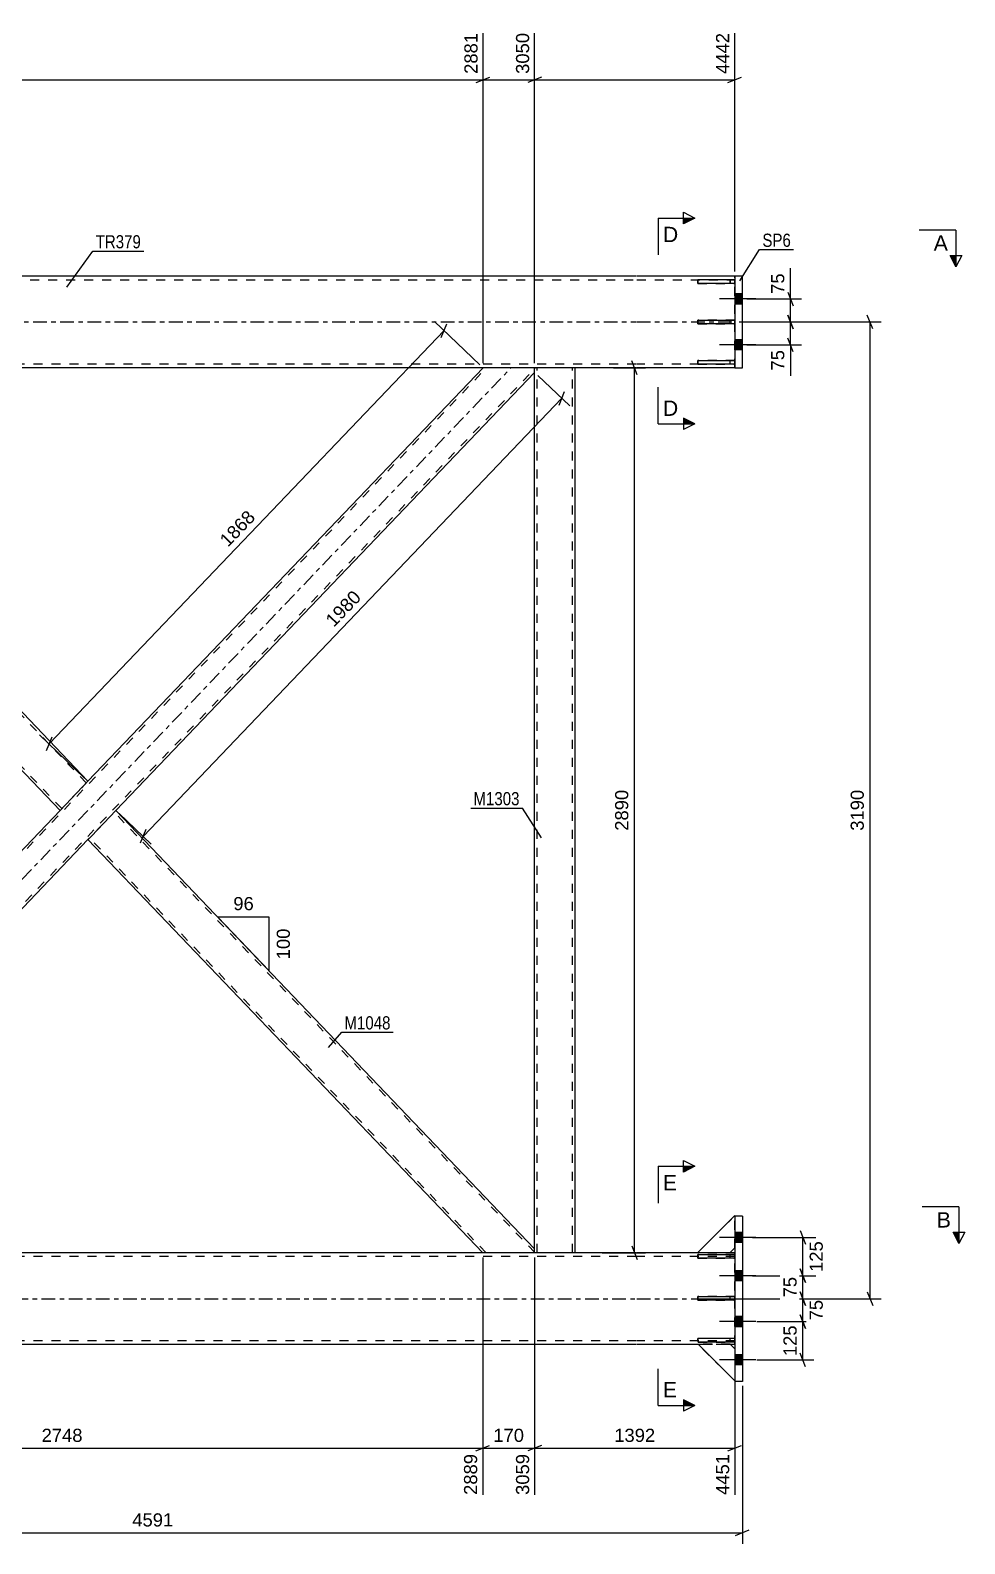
# Model space of a CAD drawing. Header units: millimetres. Extents: x 0 to 1189, y 0 to 841.
# Drawn here: x 183.5 to 387, y 332.6 to 662.1 of the extents above; entities that cross this region are included whole.
import ezdxf

# ---------------------------------------------------------------- set-up
doc = ezdxf.new("R2010")
doc.units = ezdxf.units.MM
doc.linetypes.add('DXK_LINE_DOT2', pattern=[3.9198, 1.9599, -1.9599])
doc.linetypes.add('DXK_LINE_DOT3', pattern=[5.9187, 2.979, -0.9799, 0.9799, -0.9799])
doc.styles.add('Arial', font='ARIAL.TTF', dxfattribs={"height": 0.2})
doc.styles.add('Arial Narrow', font='ARIALN.TTF', dxfattribs={"height": 0.2})

# ---------------------------------------------------------------- blocks, each defined once
blk = doc.blocks.new('Part-348435410-2726 - 2447')
at = {"color": 7, "linetype": 'DXK_LINE_DOT2'}
for p, q in [((336.91, 607.75), (328.91, 607.75)), ((328.91, 607.75), (328.91, 606.95)), ((328.91, 606.95), (336.91, 606.95)), ((335.91, 607.75), (335.91, 606.95)), ((336.91, 606.95), (336.91, 607.75))]:
    blk.add_line(p, q, dxfattribs=at)
blk = doc.blocks.new('Part-348435410-2718 - 2447')
at = {"color": 7, "linetype": 'DXK_LINE_DOT2'}
for p, q in [((89.41, 608.58), (89.41, 588.58)), ((107.08, 608.58), (89.41, 608.58)), ((89.41, 607.78), (315.48, 607.78)), ((315.58, 607.78), (336.91, 607.78)), ((336.91, 588.58), (336.91, 608.58)), ((315.48, 589.38), (89.41, 589.38)), ((107.08, 588.58), (89.41, 588.58)), ((336.91, 589.38), (315.58, 589.38))]:
    blk.add_line(p, q, dxfattribs=at)
at = {"color": 2, "linetype": 'Continuous'}
for p, q in [((315.48, 608.58), (107.08, 608.58)), ((336.91, 608.58), (315.58, 608.58)), ((315.48, 588.58), (107.08, 588.58)), ((336.91, 588.58), (315.58, 588.58))]:
    blk.add_line(p, q, dxfattribs=at)
at = {"color": 7, "linetype": 'DXK_LINE_DOT3'}
for p, q in [((89.41, 598.58), (315.48, 598.58)), ((315.58, 598.58), (336.91, 598.58))]:
    blk.add_line(p, q, dxfattribs=at)
blk = doc.blocks.new('Part-348435410-2590 - 2447')
at = {"color": 2, "linetype": 'Continuous'}
for p, q in [((336.91, 607.75), (328.91, 607.75)), ((328.91, 606.95), (328.91, 607.75)), ((336.91, 606.95), (328.91, 606.95)), ((336.91, 607.75), (336.91, 606.95))]:
    blk.add_line(p, q, dxfattribs=at)
at = {"color": 7, "linetype": 'DXK_LINE_DOT2'}
blk.add_line((335.91, 606.95), (335.91, 607.75), dxfattribs=at)
blk = doc.blocks.new('Part-348435410-2591 - 2447')
at = {"color": 2, "linetype": 'Continuous'}
for p, q in [((328.91, 590.21), (336.91, 590.21)), ((328.91, 589.41), (328.91, 590.21)), ((336.91, 590.21), (336.91, 589.41)), ((336.91, 589.41), (328.91, 589.41))]:
    blk.add_line(p, q, dxfattribs=at)
at = {"color": 7, "linetype": 'DXK_LINE_DOT2'}
blk.add_line((335.91, 589.41), (335.91, 590.21), dxfattribs=at)
blk = doc.blocks.new('Part-348435410-2557 - 2447')
at = {"color": 2, "linetype": 'Continuous'}
for p, q in [((338.58, 608.58), (336.91, 608.58)), ((336.91, 608.58), (336.91, 588.58)), ((338.58, 588.58), (338.58, 608.58)), ((336.91, 588.58), (338.58, 588.58))]:
    blk.add_line(p, q, dxfattribs=at)
blk = doc.blocks.new('Part-348435410-2587 - 2447')
at = {"color": 7, "linetype": 'DXK_LINE_DOT2'}
for p, q in [((98.81, 396.11), (282.83, 588.58)), ((109.32, 395.92), (293.34, 588.38)), ((293.36, 588.58), (282.1, 588.58)), ((293.34, 588.38), (293.34, 588.58)), ((196.06, 498.59), (189.97, 492.22)), ((202.14, 492.22), (196.05, 485.86)), ((98.81, 395.92), (98.79, 395.92)), ((98.79, 395.92), (98.81, 395.92)), ((98.81, 395.92), (98.81, 396.11)), ((98.81, 395.92), (98.84, 395.92)), ((109.15, 395.92), (108.59, 395.92)), ((109.63, 395.92), (109.32, 395.92))]:
    blk.add_line(p, q, dxfattribs=at)
at = {"color": 7, "linetype": 'DXK_LINE_DOT3'}
blk.add_line((103.97, 395.92), (288.18, 588.58), dxfattribs=at)
at = {"color": 2, "linetype": 'Continuous'}
for p, q in [((282.1, 588.58), (196.06, 498.59)), ((293.34, 587.61), (202.14, 492.22)), ((293.34, 588.06), (293.36, 588.58)), ((293.34, 587.61), (293.34, 588.06)), ((98.81, 396.88), (189.97, 492.22)), ((110.06, 395.92), (196.05, 485.86)), ((98.81, 396.43), (98.79, 395.92)), ((108.59, 395.92), (98.79, 395.92)), ((98.81, 396.88), (98.81, 396.43)), ((109.63, 395.92), (108.59, 395.92)), ((110.06, 395.92), (109.63, 395.92))]:
    blk.add_line(p, q, dxfattribs=at)
blk = doc.blocks.new('Part-348435410-2589 - 2447')
at = {"color": 2, "linetype": 'Continuous'}
for p, q in [((328.91, 598.98), (336.91, 598.98)), ((328.91, 598.18), (328.91, 598.98)), ((336.91, 598.18), (328.91, 598.18)), ((336.91, 598.98), (336.91, 598.18))]:
    blk.add_line(p, q, dxfattribs=at)
at = {"color": 7, "linetype": 'DXK_LINE_DOT2'}
blk.add_line((335.91, 598.18), (335.91, 598.98), dxfattribs=at)
blk = doc.blocks.new('Part-348435410-2592 - 2447')
at = {"color": 7, "linetype": 'DXK_LINE_DOT2'}
for p, q in [((336.91, 598.98), (328.91, 598.98)), ((328.91, 598.98), (328.91, 598.18)), ((328.91, 598.18), (336.91, 598.18)), ((335.91, 598.18), (335.91, 598.98)), ((336.91, 598.18), (336.91, 598.98))]:
    blk.add_line(p, q, dxfattribs=at)
blk = doc.blocks.new('Part-348435410-2612 - 2447')
at = {"color": 7, "linetype": 'DXK_LINE_DOT2'}
for p, q in [((302.14, 588.58), (293.34, 588.58)), ((293.34, 587.61), (293.34, 588.58)), ((293.88, 395.91), (293.88, 588.58)), ((301.61, 395.91), (301.61, 588.58)), ((293.34, 395.91), (293.34, 396.8)), ((302.14, 395.91), (293.34, 395.91))]:
    blk.add_line(p, q, dxfattribs=at)
at = {"color": 2, "linetype": 'Continuous'}
for p, q in [((293.34, 396.8), (293.34, 587.61)), ((302.14, 395.91), (302.14, 588.58))]:
    blk.add_line(p, q, dxfattribs=at)
blk = doc.blocks.new('Part-348435410-2631 - 2447')
at = {"color": 2, "linetype": 'Continuous'}
for p, q in [((196.79, 486.63), (202.14, 492.22)), ((293.34, 396.8), (202.14, 492.22)), ((196.05, 485.86), (196.79, 486.63)), ((282.02, 395.91), (196.05, 485.86)), ((293.34, 395.91), (293.34, 396.8))]:
    blk.add_line(p, q, dxfattribs=at)
at = {"color": 7, "linetype": 'DXK_LINE_DOT2'}
for p, q in [((293.34, 396.02), (201.77, 491.84)), ((196.11, 485.92), (196.79, 486.63)), ((196.42, 486.24), (196.45, 486.27)), ((282.75, 395.91), (196.42, 486.24)), ((293.34, 395.91), (282.02, 395.91)), ((293.34, 395.96), (293.34, 396.02)), ((293.34, 396.02), (293.34, 395.96)), ((293.34, 395.91), (293.34, 395.96)), ((293.34, 395.96), (293.34, 395.91))]:
    blk.add_line(p, q, dxfattribs=at)
blk = doc.blocks.new('Part-348435410-2679 - 2447')
at = {"color": 7, "linetype": 'DXK_LINE_DOT2'}
for p, q in [((110.05, 588.58), (98.81, 588.58)), ((98.81, 587.61), (98.81, 588.58)), ((190.34, 492.61), (98.81, 588.38)), ((101.88, 584.39), (98.81, 587.61)), ((195.69, 498.21), (109.32, 588.58)), ((190.34, 492.61), (190.37, 492.64))]:
    blk.add_line(p, q, dxfattribs=at)
at = {"color": 2, "linetype": 'Continuous'}
for p, q in [((196.06, 498.59), (110.05, 588.58)), ((189.97, 492.22), (101.88, 584.39)), ((196.06, 498.59), (189.97, 492.22))]:
    blk.add_line(p, q, dxfattribs=at)
blk = doc.blocks.new('Bolt-348435410-2697 - 2447')
at = {"linetype": 'Continuous'}
for points in [[(336.91, 604.68), (336.91, 602.48), (338.58, 602.48), (338.58, 604.68)], [(336.91, 604.68), (336.91, 602.48), (338.58, 602.48), (338.58, 604.68)], [(336.91, 594.68), (336.91, 592.48), (338.58, 592.48), (338.58, 594.68)], [(336.91, 594.68), (336.91, 592.48), (338.58, 592.48), (338.58, 594.68)]]:
    blk.add_hatch(color=1, dxfattribs=at).paths.add_polyline_path(points)
at = {"color": 1, "linetype": 'Continuous'}
for p, q in [((341.51, 603.58), (333.58, 603.58)), ((341.51, 603.58), (333.58, 603.58)), ((338.58, 604.68), (336.91, 604.68)), ((338.58, 604.68), (336.91, 604.68)), ((338.58, 602.48), (336.91, 602.48)), ((338.58, 602.48), (336.91, 602.48)), ((341.51, 593.58), (333.58, 593.58)), ((341.51, 593.58), (333.58, 593.58)), ((338.58, 594.68), (336.91, 594.68)), ((338.58, 594.68), (336.91, 594.68)), ((338.58, 592.48), (336.91, 592.48)), ((338.58, 592.48), (336.91, 592.48))]:
    blk.add_line(p, q, dxfattribs=at)
blk = doc.blocks.new('Part-348435410-2725 - 2447')
at = {"color": 7, "linetype": 'DXK_LINE_DOT2'}
for p, q in [((336.91, 590.21), (328.91, 590.21)), ((328.91, 590.21), (328.91, 589.41)), ((335.91, 589.41), (335.91, 590.21)), ((336.91, 589.41), (336.91, 590.21)), ((328.91, 589.41), (336.91, 589.41))]:
    blk.add_line(p, q, dxfattribs=at)
blk = doc.blocks.new('Bolt-348435410-24775 - 2447')
at = {"linetype": 'Continuous'}
for points in [[(336.91, 400.35), (336.91, 398.15), (338.58, 398.15), (338.58, 400.35)], [(336.91, 400.35), (336.91, 398.15), (338.58, 398.15), (338.58, 400.35)], [(336.91, 400.35), (336.91, 398.15), (338.58, 398.15), (338.58, 400.35)], [(336.91, 392.01), (336.91, 389.81), (338.58, 389.81), (338.58, 392.01)], [(336.91, 392.01), (336.91, 389.81), (338.58, 389.81), (338.58, 392.01)], [(336.91, 382.01), (336.91, 379.81), (338.58, 379.81), (338.58, 382.01)], [(336.91, 382.01), (336.91, 379.81), (338.58, 379.81), (338.58, 382.01)], [(336.91, 373.68), (336.91, 371.48), (338.58, 371.48), (338.58, 373.68)], [(336.91, 373.68), (336.91, 371.48), (338.58, 371.48), (338.58, 373.68)], [(336.91, 373.68), (336.91, 371.48), (338.58, 371.48), (338.58, 373.68)]]:
    blk.add_hatch(color=1, dxfattribs=at).paths.add_polyline_path(points)
at = {"color": 1, "linetype": 'Continuous'}
for p, q in [((341.51, 399.25), (333.58, 399.25)), ((341.51, 399.25), (333.58, 399.25)), ((341.51, 399.25), (333.58, 399.25)), ((338.58, 400.35), (336.91, 400.35)), ((338.58, 400.35), (336.91, 400.35)), ((338.58, 400.35), (336.91, 400.35)), ((338.58, 398.15), (336.91, 398.15)), ((338.58, 398.15), (336.91, 398.15)), ((338.58, 398.15), (336.91, 398.15)), ((341.51, 390.91), (333.58, 390.91)), ((341.51, 390.91), (333.58, 390.91)), ((338.58, 392.01), (336.91, 392.01)), ((338.58, 392.01), (336.91, 392.01)), ((338.58, 389.81), (336.91, 389.81)), ((338.58, 389.81), (336.91, 389.81)), ((341.51, 380.91), (333.58, 380.91)), ((341.51, 380.91), (333.58, 380.91)), ((338.58, 382.01), (336.91, 382.01)), ((338.58, 382.01), (336.91, 382.01)), ((338.58, 379.81), (336.91, 379.81)), ((338.58, 379.81), (336.91, 379.81)), ((341.51, 372.58), (333.58, 372.58)), ((341.51, 372.58), (333.58, 372.58)), ((341.51, 372.58), (333.58, 372.58)), ((338.58, 373.68), (336.91, 373.68)), ((338.58, 373.68), (336.91, 373.68)), ((338.58, 373.68), (336.91, 373.68)), ((338.58, 371.48), (336.91, 371.48)), ((338.58, 371.48), (336.91, 371.48)), ((338.58, 371.48), (336.91, 371.48))]:
    blk.add_line(p, q, dxfattribs=at)
blk = doc.blocks.new('Part-348435410-27319 - 2447')
at = {"color": 2, "linetype": 'Continuous'}
for p, q in [((315.48, 395.91), (89.41, 395.91)), ((89.41, 386.95), (89.41, 395.91)), ((336.91, 395.91), (315.58, 395.91)), ((315.48, 375.91), (107.08, 375.91)), ((328.99, 375.91), (315.58, 375.91)), ((336.91, 375.91), (335.99, 375.91))]:
    blk.add_line(p, q, dxfattribs=at)
at = {"color": 7, "linetype": 'DXK_LINE_DOT2'}
for p, q in [((336.91, 375.91), (336.91, 395.91)), ((315.48, 395.11), (89.41, 395.11)), ((336.91, 395.11), (315.58, 395.11)), ((89.41, 375.91), (89.41, 386.95)), ((315.48, 376.71), (89.41, 376.71)), ((107.08, 375.91), (89.41, 375.91)), ((336.91, 376.71), (315.58, 376.71)), ((335.99, 375.91), (328.99, 375.91))]:
    blk.add_line(p, q, dxfattribs=at)
at = {"color": 7, "linetype": 'DXK_LINE_DOT3'}
for p, q in [((79.41, 385.91), (315.48, 385.91)), ((315.58, 385.91), (346.91, 385.91))]:
    blk.add_line(p, q, dxfattribs=at)
blk = doc.blocks.new('Part-348435410-27321 - 2447')
at = {"color": 2, "linetype": 'Continuous'}
for p, q in [((338.58, 403.91), (336.91, 403.91)), ((336.91, 403.91), (336.91, 367.91)), ((338.58, 403.91), (338.58, 367.91)), ((338.58, 367.91), (336.91, 367.91))]:
    blk.add_line(p, q, dxfattribs=at)
blk = doc.blocks.new('Part-348435410-27322 - 2447')
at = {"color": 2, "linetype": 'Continuous'}
for p, q in [((328.91, 386.39), (336.91, 386.39)), ((328.91, 385.59), (328.91, 386.39)), ((336.91, 385.59), (328.91, 385.59)), ((336.91, 386.39), (336.91, 385.59))]:
    blk.add_line(p, q, dxfattribs=at)
at = {"color": 7, "linetype": 'DXK_LINE_DOT2'}
blk.add_line((335.91, 385.59), (335.91, 386.39), dxfattribs=at)
blk = doc.blocks.new('Part-348435410-27323 - 2447')
at = {"color": 2, "linetype": 'Continuous'}
for p, q in [((328.91, 395.55), (336.91, 395.55)), ((328.91, 394.75), (328.91, 395.55)), ((336.91, 395.55), (336.91, 394.75)), ((336.91, 394.75), (328.91, 394.75))]:
    blk.add_line(p, q, dxfattribs=at)
at = {"color": 7, "linetype": 'DXK_LINE_DOT2'}
blk.add_line((335.91, 394.75), (335.91, 395.55), dxfattribs=at)
blk = doc.blocks.new('Part-348435410-27324 - 2447')
at = {"color": 2, "linetype": 'Continuous'}
for p, q in [((328.92, 376.42), (328.91, 377.22)), ((336.91, 377.22), (328.91, 377.22)), ((336.91, 376.42), (328.92, 376.42)), ((336.92, 376.42), (336.91, 377.22))]:
    blk.add_line(p, q, dxfattribs=at)
at = {"color": 7, "linetype": 'DXK_LINE_DOT2'}
for p, q in [((335.92, 376.42), (335.91, 377.22)), ((336.91, 377.22), (336.91, 377.22)), ((336.91, 377.22), (336.91, 377.22)), ((336.92, 376.42), (336.91, 376.42)), ((336.92, 376.42), (336.91, 376.42))]:
    blk.add_line(p, q, dxfattribs=at)
blk = doc.blocks.new('Part-348435410-27325 - 2447')
at = {"color": 7, "linetype": 'DXK_LINE_DOT2'}
for p, q in [((336.91, 386.39), (328.91, 386.39)), ((328.91, 386.39), (328.91, 385.59)), ((328.91, 385.59), (336.91, 385.59)), ((335.91, 385.59), (335.91, 386.39)), ((336.91, 385.59), (336.91, 386.39))]:
    blk.add_line(p, q, dxfattribs=at)
blk = doc.blocks.new('Part-348435410-27326 - 2447')
at = {"color": 7, "linetype": 'DXK_LINE_DOT2'}
for p, q in [((336.91, 395.55), (328.91, 395.55)), ((328.91, 395.55), (328.91, 394.75)), ((335.91, 394.75), (335.91, 395.55)), ((336.91, 394.75), (336.91, 395.55)), ((328.91, 394.75), (336.91, 394.75))]:
    blk.add_line(p, q, dxfattribs=at)
blk = doc.blocks.new('Part-348435410-27327 - 2447')
at = {"color": 7, "linetype": 'DXK_LINE_DOT2'}
for p, q in [((336.91, 377.22), (328.91, 377.22)), ((328.91, 377.22), (328.92, 376.42)), ((328.92, 376.42), (336.92, 376.42)), ((335.92, 376.42), (335.91, 377.22)), ((336.92, 376.42), (336.91, 377.22))]:
    blk.add_line(p, q, dxfattribs=at)
blk = doc.blocks.new('Part-348435410-27328 - 2447')
at = {"color": 7, "linetype": 'DXK_LINE_DOT2'}
for p, q in [((328.92, 375.99), (335.92, 375.99)), ((336.92, 367.99), (328.92, 375.99)), ((335.92, 375.99), (336.92, 374.99)), ((336.92, 374.99), (336.92, 367.99))]:
    blk.add_line(p, q, dxfattribs=at)
blk = doc.blocks.new('Part-348435410-27329 - 2447')
at = {"color": 7, "linetype": 'DXK_LINE_DOT2'}
for p, q in [((335.92, 375.99), (328.92, 375.99)), ((328.92, 375.98), (328.92, 375.99)), ((335.92, 375.98), (335.92, 375.99)), ((336.91, 374.99), (336.92, 374.99)), ((336.92, 374.99), (336.91, 374.99)), ((336.92, 374.99), (336.92, 367.99)), ((336.92, 367.99), (336.91, 367.99)), ((336.92, 367.99), (336.91, 367.99))]:
    blk.add_line(p, q, dxfattribs=at)
at = {"color": 2, "linetype": 'Continuous'}
for p, q in [((336.91, 367.99), (328.92, 375.98)), ((336.91, 374.99), (335.92, 375.98))]:
    blk.add_line(p, q, dxfattribs=at)
blk = doc.blocks.new('Part-348435410-27330 - 2447')
at = {"color": 7, "linetype": 'DXK_LINE_DOT2'}
for p, q in [((336.91, 403.99), (328.91, 395.99)), ((336.91, 396.99), (336.91, 403.99)), ((328.91, 395.99), (335.91, 395.99)), ((335.91, 395.99), (336.91, 396.99))]:
    blk.add_line(p, q, dxfattribs=at)
blk = doc.blocks.new('Part-348435410-27331 - 2447')
at = {"color": 2, "linetype": 'Continuous'}
for p, q in [((328.91, 395.99), (336.91, 403.99)), ((336.91, 403.99), (336.91, 396.99)), ((328.91, 395.99), (335.91, 395.99)), ((335.91, 395.99), (336.91, 396.99))]:
    blk.add_line(p, q, dxfattribs=at)
blk = doc.blocks.new('StraightDimension-348435410-15377 - 2447')
at = {"color": 7, "linetype": 'Continuous'}
for p, q in [((340.82, 399.25), (354.6, 399.25)), ((351.15, 400.75), (352.35, 397.75)), ((351.75, 390.91), (351.75, 399.25)), ((352.35, 389.41), (351.15, 392.41)), ((340.82, 390.91), (354.6, 390.91))]:
    blk.add_line(p, q, dxfattribs=at)
at = {"color": 0}
blk.add_wipeout([(356.7, 399.02), (352.5, 399.02), (352.5, 391.14), (356.7, 391.14)], dxfattribs=at)
at = {"color": 3, "style": 'Arial'}
blk.add_text('125', height=2.865, rotation=90.0002, dxfattribs=at).set_placement((356.1, 391.74))
blk = doc.blocks.new('StraightDimension-348435410-2890 - 2447')
at = {"color": 7, "linetype": 'Continuous'}
for p, q in [((348.46, 600.08), (349.66, 597.08)), ((337.91, 598.58), (351.46, 598.58)), ((349.06, 593.58), (349.06, 598.58)), ((339.58, 593.58), (351.46, 593.58)), ((349.66, 592.08), (348.46, 595.08))]:
    blk.add_line(p, q, dxfattribs=at)
at = {"color": 0}
blk.add_wipeout([(348.31, 593.05), (344.11, 593.05), (344.11, 587.41), (348.31, 587.41)], dxfattribs=at)
at = {"color": 7, "linetype": 'Continuous'}
blk.add_line((349.06, 593.58), (349.06, 586.88), dxfattribs=at)
blk.add_line((349.06, 593.58), (349.06, 586.88), dxfattribs=at)
at = {"color": 3, "style": 'Arial'}
blk.add_text('75', height=2.865, rotation=90.0002, dxfattribs=at).set_placement((347.71, 588.01))
blk = doc.blocks.new('StraightDimension-348435410-15380 - 2447')
at = {"color": 7, "linetype": 'Continuous'}
for p, q in [((351.15, 382.41), (352.35, 379.41)), ((341.73, 380.91), (354.15, 380.91)), ((351.75, 372.58), (351.75, 380.91)), ((341.73, 372.58), (354.15, 372.58)), ((352.35, 371.08), (351.15, 374.08))]:
    blk.add_line(p, q, dxfattribs=at)
at = {"color": 0}
blk.add_wipeout([(351, 380.68), (346.8, 380.68), (346.8, 372.81), (351, 372.81)], dxfattribs=at)
at = {"color": 3, "style": 'Arial'}
blk.add_text('125', height=2.865, rotation=90.0002, dxfattribs=at).set_placement((350.4, 373.41))
blk = doc.blocks.new('StraightDimension-348435410-15379 - 2447')
at = {"color": 7, "linetype": 'Continuous'}
for p, q in [((328.41, 385.91), (354.6, 385.91)), ((351.15, 387.41), (352.35, 384.41)), ((351.75, 380.91), (351.75, 385.91)), ((352.35, 379.41), (351.15, 382.41)), ((341.73, 380.91), (354.6, 380.91))]:
    blk.add_line(p, q, dxfattribs=at)
at = {"color": 0}
blk.add_wipeout([(356.7, 386.24), (352.5, 386.24), (352.5, 380.59), (356.7, 380.59)], dxfattribs=at)
at = {"color": 3, "style": 'Arial'}
blk.add_text('75', height=2.865, rotation=90.0002, dxfattribs=at).set_placement((356.1, 381.19))
blk = doc.blocks.new('StraightDimension-348435410-2779 - 2447')
at = {"color": 7, "linetype": 'Continuous'}
for p, q in [((294.07, 586.92), (300.99, 580.3)), ((298.65, 580.46), (299.86, 583.46)), ((208.05, 486.57), (299.26, 581.96)), ((202.87, 491.53), (209.79, 484.91)), ((208.66, 488.07), (207.45, 485.07))]:
    blk.add_line(p, q, dxfattribs=at)
at = {"color": 0}
blk.add_wipeout([(256.6, 538.43), (253.56, 541.33), (246.59, 534.04), (249.62, 531.14)], dxfattribs=at)
at = {"color": 3, "style": 'Arial'}
blk.add_text('1980', height=2.865, rotation=46.2835, dxfattribs=at).set_placement((249.6, 531.98))
blk = doc.blocks.new('StraightDimension-348435410-2899 - 2447')
at = {"color": 7, "linetype": 'Continuous'}
for p, q in [((339.58, 603.58), (351.46, 603.58)), ((348.46, 605.08), (349.66, 602.08)), ((349.06, 598.58), (349.06, 603.58)), ((349.66, 597.08), (348.46, 600.08)), ((337.91, 598.58), (351.46, 598.58))]:
    blk.add_line(p, q, dxfattribs=at)
at = {"color": 0}
blk.add_wipeout([(348.31, 609.75), (344.11, 609.75), (344.11, 604.1), (348.31, 604.1)], dxfattribs=at)
at = {"color": 7, "linetype": 'Continuous'}
blk.add_line((349.06, 603.58), (349.06, 610.28), dxfattribs=at)
blk.add_line((349.06, 603.58), (349.06, 610.28), dxfattribs=at)
at = {"color": 3, "style": 'Arial'}
blk.add_text('75', height=2.865, rotation=90.0002, dxfattribs=at).set_placement((347.71, 604.7))
blk = doc.blocks.new('StraightDimension-348435410-2992 - 2447')
at = {"color": 7, "linetype": 'Continuous'}
for p, q in [((315.68, 587.08), (314.48, 590.08)), ((310.49, 588.58), (317.48, 588.58)), ((315.08, 395.91), (315.08, 588.58)), ((308.02, 395.91), (317.48, 395.91)), ((314.48, 397.41), (315.68, 394.41))]:
    blk.add_line(p, q, dxfattribs=at)
at = {"color": 0}
blk.add_wipeout([(314.33, 497.29), (310.13, 497.29), (310.13, 487.2), (314.33, 487.2)], dxfattribs=at)
at = {"color": 3, "style": 'Arial'}
blk.add_text('2890', height=2.865, rotation=90.0002, dxfattribs=at).set_placement((313.73, 487.8))
blk = doc.blocks.new('StraightDimension-348435410-3003 - 2447')
at = {"color": 7, "linetype": 'Continuous'}
for p, q in [((366.98, 597.08), (365.78, 600.08)), ((337.91, 598.58), (368.78, 598.58)), ((366.38, 385.91), (366.38, 598.58)), ((329.25, 385.91), (368.78, 385.91)), ((365.78, 387.41), (366.98, 384.41))]:
    blk.add_line(p, q, dxfattribs=at)
at = {"color": 0}
blk.add_wipeout([(365.63, 497.29), (361.43, 497.29), (361.43, 487.2), (365.63, 487.2)], dxfattribs=at)
at = {"color": 3, "style": 'Arial'}
blk.add_text('3190', height=2.865, rotation=90.0002, dxfattribs=at).set_placement((365.03, 487.8))
blk = doc.blocks.new('StraightDimension-348435410-13777 - 2447')
at = {"color": 7, "linetype": 'Continuous'}
for p, q in [((187.57, 506.71), (273.61, 596.7)), ((281.37, 589.27), (271.55, 598.67)), ((273, 595.2), (274.21, 598.19)), ((195.33, 499.28), (185.51, 508.68)), ((188.17, 508.21), (186.96, 505.21))]:
    blk.add_line(p, q, dxfattribs=at)
at = {"color": 0}
blk.add_wipeout([(233.53, 555.87), (230.5, 558.77), (223.52, 551.47), (226.56, 548.57)], dxfattribs=at)
at = {"color": 3, "style": 'Arial'}
blk.add_text('1868', height=2.865, rotation=46.2835, dxfattribs=at).set_placement((226.54, 549.42))
blk = doc.blocks.new('StraightDimension-348435410-15378 - 2447')
at = {"color": 7, "linetype": 'Continuous'}
for p, q in [((351.15, 392.41), (352.35, 389.41)), ((340.82, 390.91), (354.15, 390.91)), ((351.75, 385.91), (351.75, 390.91)), ((328.41, 385.91), (354.15, 385.91)), ((352.35, 384.41), (351.15, 387.41))]:
    blk.add_line(p, q, dxfattribs=at)
at = {"color": 0}
blk.add_wipeout([(351, 391.24), (346.8, 391.24), (346.8, 385.59), (351, 385.59)], dxfattribs=at)
at = {"color": 3, "style": 'Arial'}
blk.add_text('75', height=2.865, rotation=90.0002, dxfattribs=at).set_placement((350.4, 386.19))
blk = doc.blocks.new('AngleDimension-348435410-15446 - 2447')
at = {"color": 7, "linetype": 'Continuous'}
for p, q in [((230.73, 462.31), (224.34, 469)), ((235.53, 469), (224.34, 469)), ((235.53, 457.29), (224.34, 469)), ((235.53, 457.29), (235.53, 469))]:
    blk.add_line(p, q, dxfattribs=at)
at = {"color": 0}
for points in [[(232.76, 469.9), (232.76, 474.1), (227.11, 474.1), (227.11, 469.9)], [(240.63, 467.08), (236.43, 467.08), (236.43, 459.21), (240.63, 459.21)]]:
    blk.add_wipeout(points, dxfattribs=at)
at = {"color": 3, "style": 'Arial'}
blk.add_text('96', height=2.865, dxfattribs=at).set_placement((227.71, 470.5))
blk.add_text('100', height=2.865, rotation=90.0002, dxfattribs=at).set_placement((240.03, 459.81))
blk = doc.blocks.new('StraightDimension-348435410-15470 - 2447')
at = {"color": 7, "linetype": 'Continuous'}
for p, q in [((293.34, 589.58), (293.34, 661.49)), ((336.91, 609.58), (336.91, 661.49)), ((294.84, 651.9), (291.84, 650.7)), ((293.34, 651.3), (336.91, 651.3)), ((335.41, 650.7), (338.41, 651.9))]:
    blk.add_line(p, q, dxfattribs=at)
at = {"color": 0, "linetype": 'Continuous'}
blk.add_wipeout([(336.31, 662.09), (332.11, 662.09), (332.11, 652), (336.31, 652)], dxfattribs=at)
at = {"color": 3, "linetype": 'Continuous', "style": 'Arial'}
blk.add_text('4442', height=2.865, rotation=90.0002, dxfattribs=at).set_placement((335.71, 652.6))
blk = doc.blocks.new('StraightDimension-348435410-15471 - 2447')
at = {"color": 7, "linetype": 'Continuous'}
for p, q in [((282.1, 589.58), (282.1, 661.49)), ((293.34, 589.58), (293.34, 661.49)), ((280.6, 650.7), (283.6, 651.9)), ((282.1, 651.3), (293.34, 651.3)), ((294.84, 651.9), (291.84, 650.7))]:
    blk.add_line(p, q, dxfattribs=at)
at = {"color": 0, "linetype": 'Continuous'}
blk.add_wipeout([(292.74, 662.09), (288.54, 662.09), (288.54, 652), (292.74, 652)], dxfattribs=at)
at = {"color": 3, "linetype": 'Continuous', "style": 'Arial'}
blk.add_text('3050', height=2.865, rotation=90.0002, dxfattribs=at).set_placement((292.14, 652.6))
blk = doc.blocks.new('StraightDimension-348435410-15472 - 2447')
at = {"color": 7, "linetype": 'Continuous'}
for p, q in [((98.81, 589.58), (98.81, 659.27)), ((282.1, 589.58), (282.1, 661.49)), ((100.31, 651.9), (97.31, 650.7)), ((98.81, 651.3), (282.1, 651.3)), ((280.6, 650.7), (283.6, 651.9))]:
    blk.add_line(p, q, dxfattribs=at)
at = {"color": 0, "linetype": 'Continuous'}
blk.add_wipeout([(281.5, 662.09), (277.3, 662.09), (277.3, 652), (281.5, 652)], dxfattribs=at)
at = {"color": 3, "linetype": 'Continuous', "style": 'Arial'}
blk.add_text('2881', height=2.865, rotation=90.0002, dxfattribs=at).set_placement((280.9, 652.6))
blk = doc.blocks.new('StraightDimension-348435410-15529 - 2447')
at = {"color": 7, "linetype": 'Continuous'}
for p, q in [((293.34, 394.91), (293.34, 343.19)), ((336.91, 374.91), (336.91, 343.19)), ((294.84, 353.98), (291.84, 352.78)), ((293.34, 353.38), (336.91, 353.38)), ((335.41, 352.78), (338.41, 353.98))]:
    blk.add_line(p, q, dxfattribs=at)
at = {"color": 0}
blk.add_wipeout([(320.18, 354.13), (320.18, 358.33), (310.08, 358.33), (310.08, 354.13)], dxfattribs=at)
at = {"color": 0, "linetype": 'Continuous'}
blk.add_wipeout([(336.31, 352.68), (332.11, 352.68), (332.11, 342.59), (336.31, 342.59)], dxfattribs=at)
at = {"color": 3, "style": 'Arial'}
blk.add_text('1392', height=2.865, dxfattribs=at).set_placement((310.68, 354.73))
at = {"color": 3, "linetype": 'Continuous', "style": 'Arial'}
blk.add_text('4451', height=2.865, rotation=90.0002, dxfattribs=at).set_placement((335.71, 343.19))
blk = doc.blocks.new('StraightDimension-348435410-15530 - 2447')
at = {"color": 7, "linetype": 'Continuous'}
for p, q in [((282.02, 394.91), (282.02, 343.19)), ((293.34, 394.91), (293.34, 343.19)), ((280.52, 352.78), (283.52, 353.98)), ((282.02, 353.38), (293.34, 353.38)), ((294.84, 353.98), (291.84, 352.78))]:
    blk.add_line(p, q, dxfattribs=at)
at = {"color": 0}
blk.add_wipeout([(291.62, 354.13), (291.62, 358.33), (283.74, 358.33), (283.74, 354.13)], dxfattribs=at)
at = {"color": 3, "style": 'Arial'}
blk.add_text('170', height=2.865, dxfattribs=at).set_placement((284.34, 354.73))
at = {"color": 0, "linetype": 'Continuous'}
blk.add_wipeout([(292.74, 352.68), (288.54, 352.68), (288.54, 342.59), (292.74, 342.59)], dxfattribs=at)
at = {"color": 3, "linetype": 'Continuous', "style": 'Arial'}
blk.add_text('3059', height=2.865, rotation=90.0002, dxfattribs=at).set_placement((292.14, 343.19))
blk = doc.blocks.new('StraightDimension-348435410-15531 - 2447')
at = {"color": 7, "linetype": 'Continuous'}
for p, q in [((98.79, 394.92), (98.79, 345.41)), ((282.02, 394.91), (282.02, 343.19)), ((100.29, 353.98), (97.29, 352.78)), ((98.79, 353.38), (282.02, 353.38)), ((280.52, 352.78), (283.52, 353.98))]:
    blk.add_line(p, q, dxfattribs=at)
at = {"color": 0}
blk.add_wipeout([(195.45, 354.13), (195.45, 358.33), (185.36, 358.33), (185.36, 354.13)], dxfattribs=at)
at = {"color": 0, "linetype": 'Continuous'}
blk.add_wipeout([(281.42, 352.68), (277.22, 352.68), (277.22, 342.59), (281.42, 342.59)], dxfattribs=at)
at = {"color": 3, "style": 'Arial'}
blk.add_text('2748', height=2.865, dxfattribs=at).set_placement((185.96, 354.73))
at = {"color": 3, "linetype": 'Continuous', "style": 'Arial'}
blk.add_text('2889', height=2.865, rotation=90.0002, dxfattribs=at).set_placement((280.82, 343.19))
blk = doc.blocks.new('StraightDimension-348435410-17169 - 2447')
at = {"color": 7, "linetype": 'Continuous'}
for p, q in [((338.58, 366.91), (338.58, 332.56)), ((81.74, 361.69), (81.74, 332.56)), ((83.24, 335.56), (80.24, 334.36)), ((81.74, 334.96), (338.58, 334.96)), ((337.08, 334.36), (340.08, 335.56))]:
    blk.add_line(p, q, dxfattribs=at)
at = {"color": 0}
blk.add_wipeout([(215.21, 335.71), (215.21, 339.91), (205.11, 339.91), (205.11, 335.71)], dxfattribs=at)
at = {"color": 3, "style": 'Arial'}
blk.add_text('4591', height=2.865, dxfattribs=at).set_placement((205.71, 336.31))
blk = doc.blocks.new('SectionMark-348435410-3045 - 2447')
at = {"color": 6, "linetype": 'Continuous'}
for p, q in [((47.92, 618.58), (47.92, 610.58)), ((385.1, 618.58), (385.1, 610.58)), ((47.92, 610.58), (46.67, 613.08)), ((386.35, 613.08), (385.1, 610.58))]:
    blk.add_line(p, q, dxfattribs=at)
at = {"color": 0, "linetype": 'Continuous'}
for points in [[(52.78, 614.08), (52.78, 617.58), (49.67, 617.58), (49.67, 614.08)], [(383.35, 614.08), (383.35, 617.58), (380.24, 617.58), (380.24, 614.08)]]:
    blk.add_wipeout(points, dxfattribs=at)
at = {"linetype": 'Continuous'}
for points in [[(47.92, 613.08), (49.17, 613.08), (47.92, 610.58)], [(383.85, 613.08), (385.1, 613.08), (385.1, 610.58)]]:
    blk.add_hatch(color=6, dxfattribs=at).paths.add_polyline_path(points)
at = {"color": 6, "linetype": 'Continuous'}
for p, q in [((47.92, 618.58), (55.92, 618.58)), ((385.1, 618.58), (377.1, 618.58)), ((49.17, 613.08), (46.67, 613.08)), ((47.92, 610.58), (49.17, 613.08)), ((383.85, 613.08), (386.35, 613.08)), ((385.1, 610.58), (383.85, 613.08))]:
    blk.add_line(p, q, dxfattribs=at)
at = {"color": 3, "linetype": 'Continuous', "style": 'Arial'}
for p in [(49.67, 614.08), (380.24, 614.08)]:
    blk.add_text('A', height=3.34, dxfattribs=at).set_placement(p)
blk = doc.blocks.new('Mark-348435410-2553 - 2447')
at = {"color": 0}
blk.add_wipeout([(349.15, 614.94), (349.15, 617.94), (342.94, 617.94), (342.94, 614.94)], dxfattribs=at)
blk.add_wipeout([(349.15, 614.94), (349.15, 617.94), (342.94, 617.94), (342.94, 614.94)], dxfattribs=at)
at = {"color": 30, "linetype": 'Continuous'}
for p, q in [((338.03, 607.56), (342.34, 614.34)), ((342.34, 614.34), (349.75, 614.34))]:
    blk.add_line(p, q, dxfattribs=at)
at = {"color": 3, "style": 'Arial Narrow'}
blk.add_text('SP6', height=2.863, dxfattribs=at).set_placement((342.94, 614.94))
blk = doc.blocks.new('Mark-348435410-2608 - 2447')
at = {"color": 0}
blk.add_wipeout([(290.07, 493.35), (290.07, 496.35), (280.01, 496.35), (280.01, 493.35)], dxfattribs=at)
blk.add_wipeout([(290.07, 493.35), (290.07, 496.35), (280.01, 496.35), (280.01, 493.35)], dxfattribs=at)
at = {"color": 30, "linetype": 'Continuous'}
for p in [(279.41, 492.75), (294.85, 486.28)]:
    blk.add_line(p, (290.67, 492.75), dxfattribs=at)
at = {"color": 3, "style": 'Arial Narrow'}
blk.add_text('M1303', height=2.863, dxfattribs=at).set_placement((280.01, 493.35))
blk = doc.blocks.new('Mark-348435410-2627 - 2447')
at = {"color": 0}
blk.add_wipeout([(261.96, 444.54), (261.96, 447.54), (251.91, 447.54), (251.91, 444.54)], dxfattribs=at)
blk.add_wipeout([(261.96, 444.54), (261.96, 447.54), (251.91, 447.54), (251.91, 444.54)], dxfattribs=at)
at = {"color": 30, "linetype": 'Continuous'}
for p, q in [((248.43, 440.58), (251.31, 443.94)), ((251.31, 443.94), (262.56, 443.94))]:
    blk.add_line(p, q, dxfattribs=at)
at = {"color": 3, "style": 'Arial Narrow'}
blk.add_text('M1048', height=2.863, dxfattribs=at).set_placement((251.91, 444.54))
blk = doc.blocks.new('Mark-348435410-2714 - 2447')
at = {"color": 0}
blk.add_wipeout([(207.59, 614.61), (207.59, 617.61), (197.73, 617.61), (197.73, 614.61)], dxfattribs=at)
blk.add_wipeout([(207.59, 614.61), (207.59, 617.61), (197.73, 617.61), (197.73, 614.61)], dxfattribs=at)
at = {"color": 30, "linetype": 'Continuous'}
for p, q in [((191.43, 606.14), (197.13, 614.01)), ((197.13, 614.01), (208.19, 614.01))]:
    blk.add_line(p, q, dxfattribs=at)
at = {"color": 3, "style": 'Arial Narrow'}
blk.add_text('TR379', height=2.863, dxfattribs=at).set_placement((197.73, 614.61))
blk = doc.blocks.new('SectionMark-348435410-3037 - 2447')
at = {"color": 6, "linetype": 'Continuous'}
for p, q in [((325.74, 415.98), (328.24, 414.73)), ((320.24, 414.73), (328.24, 414.73)), ((320.24, 362.67), (328.24, 362.67)), ((328.24, 362.67), (325.74, 361.42))]:
    blk.add_line(p, q, dxfattribs=at)
at = {"color": 0, "linetype": 'Continuous'}
for points in [[(324.36, 409.48), (324.36, 412.98), (321.24, 412.98), (321.24, 409.48)], [(324.36, 364.42), (324.36, 367.92), (321.24, 367.92), (321.24, 364.42)]]:
    blk.add_wipeout(points, dxfattribs=at)
at = {"linetype": 'Continuous'}
for points in [[(325.74, 413.48), (325.74, 414.73), (328.24, 414.73)], [(325.74, 362.67), (325.74, 363.92), (328.24, 362.67)]]:
    blk.add_hatch(color=6, dxfattribs=at).paths.add_polyline_path(points)
at = {"color": 6, "linetype": 'Continuous'}
for p, q in [((325.74, 413.48), (325.74, 415.98)), ((320.24, 414.73), (320.24, 406.73)), ((328.24, 414.73), (325.74, 413.48)), ((320.24, 362.67), (320.24, 370.67)), ((328.24, 362.67), (325.74, 363.92)), ((325.74, 363.92), (325.74, 361.42))]:
    blk.add_line(p, q, dxfattribs=at)
at = {"color": 3, "linetype": 'Continuous', "style": 'Arial'}
for p in [(321.24, 409.48), (321.24, 364.42)]:
    blk.add_text('E', height=3.34, dxfattribs=at).set_placement(p)
blk = doc.blocks.new('SectionMark-348435410-3039 - 2447')
at = {"color": 6, "linetype": 'Continuous'}
for p, q in [((320.24, 621.21), (328.24, 621.21)), ((325.74, 622.46), (328.24, 621.21)), ((320.24, 576.38), (328.24, 576.38)), ((328.24, 576.38), (325.74, 575.13))]:
    blk.add_line(p, q, dxfattribs=at)
at = {"color": 0, "linetype": 'Continuous'}
for points in [[(324.61, 615.96), (324.61, 619.46), (321.24, 619.46), (321.24, 615.96)], [(324.61, 578.13), (324.61, 581.63), (321.24, 581.63), (321.24, 578.13)]]:
    blk.add_wipeout(points, dxfattribs=at)
at = {"linetype": 'Continuous'}
for points in [[(325.74, 619.96), (325.74, 621.21), (328.24, 621.21)], [(325.74, 576.38), (325.74, 577.63), (328.24, 576.38)]]:
    blk.add_hatch(color=6, dxfattribs=at).paths.add_polyline_path(points)
at = {"color": 6, "linetype": 'Continuous'}
for p, q in [((320.24, 621.21), (320.24, 613.21)), ((325.74, 619.96), (325.74, 622.46)), ((328.24, 621.21), (325.74, 619.96)), ((320.24, 576.38), (320.24, 584.38)), ((328.24, 576.38), (325.74, 577.63)), ((325.74, 577.63), (325.74, 575.13))]:
    blk.add_line(p, q, dxfattribs=at)
at = {"color": 3, "linetype": 'Continuous', "style": 'Arial'}
for p in [(321.24, 615.96), (321.24, 578.13)]:
    blk.add_text('D', height=3.34, dxfattribs=at).set_placement(p)
blk = doc.blocks.new('SectionMark-348435410-3047 - 2447')
at = {"color": 6, "linetype": 'Continuous'}
for p, q in [((46.78, 405.91), (46.78, 397.91)), ((385.76, 405.91), (385.76, 397.91)), ((46.78, 397.91), (45.53, 400.41)), ((387.01, 400.41), (385.76, 397.91))]:
    blk.add_line(p, q, dxfattribs=at)
at = {"color": 0, "linetype": 'Continuous'}
for points in [[(51.64, 401.41), (51.64, 404.91), (48.53, 404.91), (48.53, 401.41)], [(384.01, 401.41), (384.01, 404.91), (380.9, 404.91), (380.9, 401.41)]]:
    blk.add_wipeout(points, dxfattribs=at)
at = {"linetype": 'Continuous'}
for points in [[(46.78, 400.41), (48.03, 400.41), (46.78, 397.91)], [(384.51, 400.41), (385.76, 400.41), (385.76, 397.91)]]:
    blk.add_hatch(color=6, dxfattribs=at).paths.add_polyline_path(points)
at = {"color": 6, "linetype": 'Continuous'}
for p, q in [((46.78, 405.91), (54.78, 405.91)), ((385.76, 405.91), (377.76, 405.91)), ((48.03, 400.41), (45.53, 400.41)), ((46.78, 397.91), (48.03, 400.41)), ((384.51, 400.41), (387.01, 400.41)), ((385.76, 397.91), (384.51, 400.41))]:
    blk.add_line(p, q, dxfattribs=at)
at = {"color": 3, "linetype": 'Continuous', "style": 'Arial'}
for p in [(48.53, 401.41), (380.9, 401.41)]:
    blk.add_text('B', height=3.34, dxfattribs=at).set_placement(p)

msp = doc.modelspace()

# ---------------------------------------------------------------- block references
for name in ['Part-348435410-2718 - 2447', 'Part-348435410-2726 - 2447', 'Part-348435410-2590 - 2447', 'Part-348435410-2557 - 2447', 'Bolt-348435410-2697 - 2447', 'Part-348435410-2589 - 2447', 'Part-348435410-2592 - 2447', 'Part-348435410-2591 - 2447', 'Part-348435410-2725 - 2447', 'Part-348435410-2587 - 2447', 'Part-348435410-2679 - 2447', 'Part-348435410-2612 - 2447', 'Part-348435410-2631 - 2447', 'Part-348435410-27330 - 2447', 'Part-348435410-27331 - 2447', 'Part-348435410-27321 - 2447', 'Bolt-348435410-24775 - 2447', 'Part-348435410-27319 - 2447', 'Part-348435410-27323 - 2447', 'Part-348435410-27326 - 2447', 'Part-348435410-27322 - 2447', 'Part-348435410-27325 - 2447', 'Part-348435410-27324 - 2447', 'Part-348435410-27327 - 2447', 'Part-348435410-27328 - 2447', 'Part-348435410-27329 - 2447']:
    msp.add_blockref(name, (0, 0))

# ---------------------------------------------------------------- next in the draw order: block references
for name in ['StraightDimension-348435410-2890 - 2447', 'StraightDimension-348435410-2992 - 2447', 'StraightDimension-348435410-2779 - 2447', 'AngleDimension-348435410-15446 - 2447', 'Mark-348435410-2627 - 2447', 'StraightDimension-348435410-15377 - 2447', 'StraightDimension-348435410-15380 - 2447']:
    msp.add_blockref(name, (0, 0))

# ---------------------------------------------------------------- next in the draw order: block references
for name in ['StraightDimension-348435410-2899 - 2447', 'StraightDimension-348435410-13777 - 2447', 'Mark-348435410-2608 - 2447', 'StraightDimension-348435410-15379 - 2447']:
    msp.add_blockref(name, (0, 0))

# ---------------------------------------------------------------- next in the draw order: block references
msp.add_blockref('StraightDimension-348435410-3003 - 2447', (0, 0))

# ---------------------------------------------------------------- next in the draw order: block references
for name in ['StraightDimension-348435410-15470 - 2447', 'StraightDimension-348435410-15378 - 2447']:
    msp.add_blockref(name, (0, 0))

# ---------------------------------------------------------------- next in the draw order: block references
for name in ['StraightDimension-348435410-15471 - 2447', 'StraightDimension-348435410-15529 - 2447']:
    msp.add_blockref(name, (0, 0))

# ---------------------------------------------------------------- next in the draw order: block references
for name in ['StraightDimension-348435410-15472 - 2447', 'StraightDimension-348435410-15530 - 2447']:
    msp.add_blockref(name, (0, 0))

# ---------------------------------------------------------------- next in the draw order: block references
for name in ['SectionMark-348435410-3045 - 2447', 'StraightDimension-348435410-15531 - 2447']:
    msp.add_blockref(name, (0, 0))

# ---------------------------------------------------------------- next in the draw order: block references
for name in ['SectionMark-348435410-3039 - 2447', 'Mark-348435410-2714 - 2447', 'Mark-348435410-2553 - 2447', 'StraightDimension-348435410-17169 - 2447']:
    msp.add_blockref(name, (0, 0))

# ---------------------------------------------------------------- next in the draw order: block references
msp.add_blockref('SectionMark-348435410-3037 - 2447', (0, 0))

# ---------------------------------------------------------------- next in the draw order: block references
msp.add_blockref('SectionMark-348435410-3047 - 2447', (0, 0))

doc.saveas('drawing.dxf')
